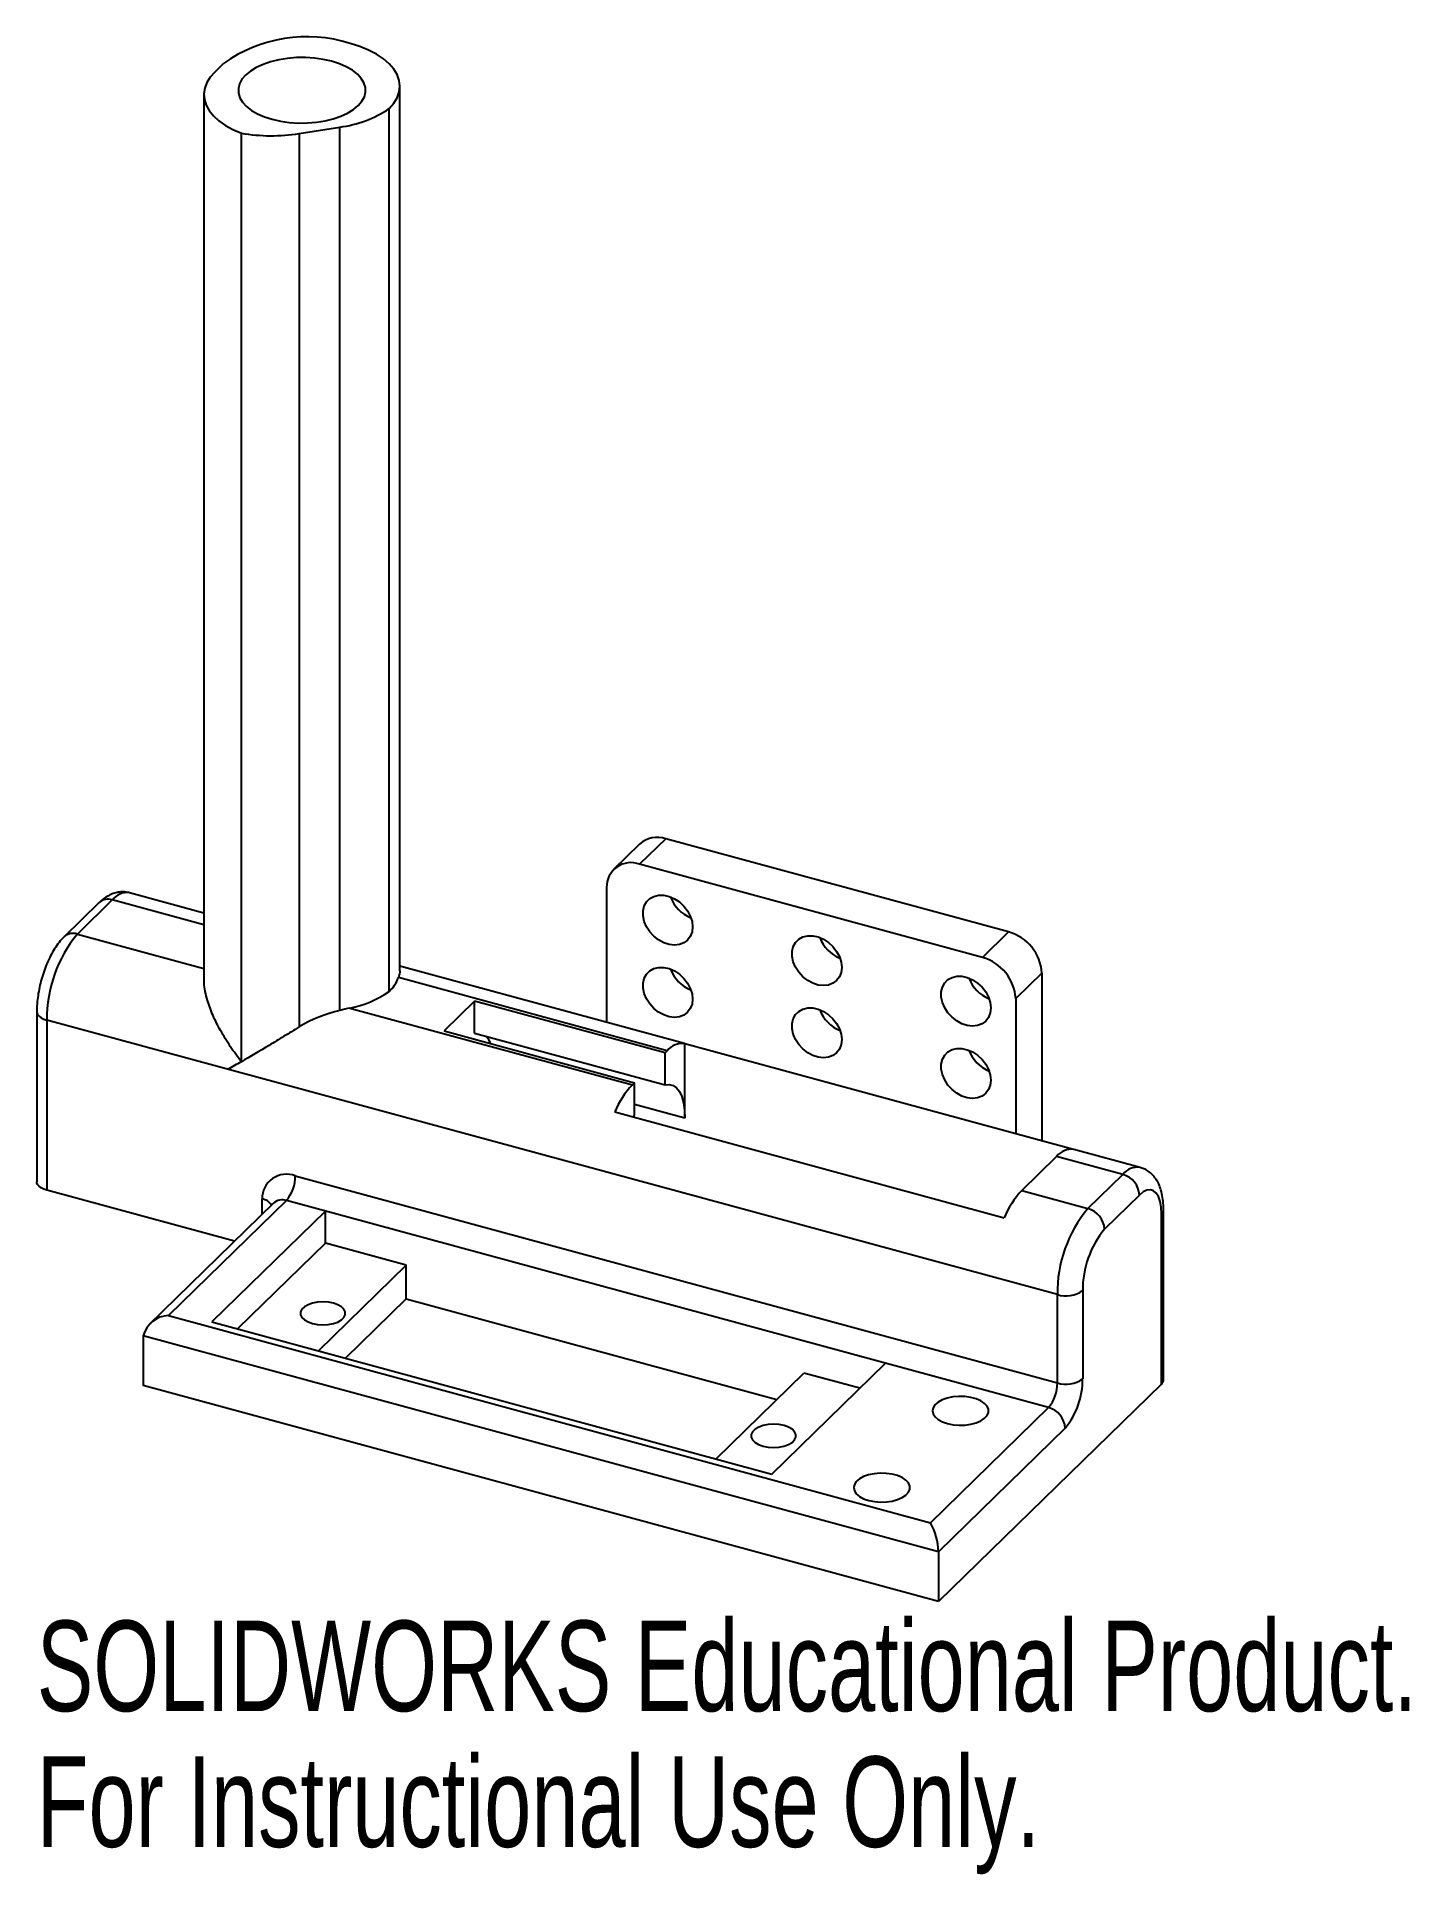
# Paper-space layout '_Trimetric' of a CAD drawing. Header units: millimetres. Extents: x -12 to 61.2, y -28 to 70.1.
import ezdxf

# ---------------------------------------------------------------- set-up
doc = ezdxf.new("R2010")
doc.units = ezdxf.units.MM
doc.styles.add('SLDTEXTSTYLE0', font='TXT', dxfattribs={"width": 0.7})

psp = doc.layouts.new('_Trimetric')

# ---------------------------------------------------------------- linework, layer by layer
at = {"color": 7, "linetype": 'Continuous', "lineweight": 25}
for p, q in [((-2.077, 68.697), (-2.543, 68.242)), ((-3.121, 67.04), (-3.121, 19.801)), ((7.345, 20.257), (7.345, 67.495)), ((6.767, 19.149), (6.767, 66.293)), ((-1.121, 15.398), (-1.121, 64.979)), ((1.966, 64.957), (4.139, 65.303)), ((1.966, 64.957), (1.966, 17.253)), ((4.139, 18.136), (4.139, 65.303)), ((20.138, 27.017), (18.745, 25.657)), ((21.535, 27.3), (20.142, 25.94)), ((39.839, 22.325), (21.535, 27.3)), ((38.446, 20.965), (20.142, 25.94)), ((18.373, 24.706), (18.373, 17.495)), ((-8.708, 23.897), (-10.575, 22.075)), ((-8.01, 24.039), (-9.877, 22.217)), ((-3.121, 23.337), (-7.092, 24.416)), ((38.446, 20.965), (39.839, 22.325)), ((21.618, 15.987), (7.264, 19.888)), ((22.536, 16.364), (7.345, 20.493)), ((41.608, 20.13), (40.215, 18.77)), ((41.608, 20.13), (41.608, 11.18)), ((40.215, 18.77), (40.215, 11.559)), ((-12.043, 18.078), (-12.043, 8.992)), ((4.675, 18.262), (19.751, 14.165)), ((11.331, 18.637), (9.697, 17.043)), ((21.502, 15.873), (11.331, 18.637)), ((11.331, 16.923), (11.331, 18.637)), ((42.439, 2.96), (-11.51, 17.623)), ((-11.51, 17.623), (-11.51, 8.537)), ((9.697, 17.043), (19.868, 14.279)), ((11.331, 16.923), (21.502, 14.158)), ((21.618, 15.987), (21.502, 15.873)), ((21.502, 14.158), (21.502, 15.873)), ((43.304, 10.719), (22.552, 16.36)), ((22.552, 12.381), (22.552, 16.36)), ((19.868, 14.279), (19.751, 14.165)), ((19.868, 12.564), (19.868, 14.279)), ((18.818, 12.716), (39.602, 7.067)), ((19.801, 12.448), (19.868, 12.564)), ((40.535, 8.516), (42.402, 10.338)), ((45.94, 9.377), (42.402, 10.338)), ((46.858, 9.754), (43.32, 10.715)), ((1.756, 9.303), (42.439, -1.754)), ((44.073, 7.555), (45.94, 9.377)), ((-1.493, 5.814), (-11.51, 8.537)), ((1.29, 7.99), (-5.011, 1.841)), ((41.973, -3.067), (1.29, 7.99)), ((40.535, 8.516), (44.073, 7.555)), ((46.824, 8.279), (44.957, 6.457)), ((0.591, 7.848), (-6.078, 1.339)), ((3.368, 7.425), (-2.699, 1.503)), ((3.368, 5.711), (3.368, 7.425)), ((47.991, -1.811), (47.991, 7.275)), ((48.106, -1.571), (48.106, 7.515)), ((3.368, 5.711), (-1.325, 1.13)), ((7.684, 4.538), (3.368, 5.711)), ((7.684, 4.538), (2.991, -0.043)), ((7.684, 2.738), (7.684, 4.538)), ((42.439, -1.754), (42.439, 2.96)), ((43.791, 3.175), (43.791, -1.539)), ((4.433, -0.435), (7.684, 2.738)), ((7.684, 2.738), (27.467, -2.639)), ((-5.011, 1.841), (35.672, -9.216)), ((-2.699, 1.503), (27.194, -6.621)), ((36.09, -10.769), (-6.362, 0.768)), ((-6.362, 0.768), (-6.362, -1.889)), ((27.194, -6.621), (33.261, -0.699)), ((36.09, -13.427), (-6.362, -1.889)), ((24.217, -5.812), (28.91, -1.231)), ((31.887, -2.04), (28.91, -1.231)), ((47.991, -1.811), (36.09, -13.427)), ((35.672, -9.216), (41.973, -3.067)), ((42.857, -4.164), (36.09, -10.769)), ((36.09, -10.769), (36.09, -13.427))]:
    psp.add_line(p, q, dxfattribs=at)
at = {"color": 8, "linetype": 'Continuous', "lineweight": 25}
for p, q in [((-3.121, 22.71), (-8.01, 24.039)), ((-9.877, 22.217), (-3.121, 20.381)), ((22.552, 12.381), (19.868, 13.11)), ((-0.013, 7.259), (-0.013, 8.069))]:
    psp.add_line(p, q, dxfattribs=at)
at = {"color": 7, "linetype": 'Continuous', "lineweight": 25, "flags": 128}
for points in [[(6.767, 66.293), (7.016, 66.577), (7.197, 66.873), (7.308, 67.179), (7.345, 67.49), (7.31, 67.8), (7.203, 68.106), (7.024, 68.403), (6.778, 68.687), (6.467, 68.953), (6.095, 69.199), (5.669, 69.419), (5.195, 69.611), (4.679, 69.773)], [(0.525, 65.719), (0.969, 65.618), (1.437, 65.551), (1.918, 65.519), (2.403, 65.523), (2.882, 65.562), (3.345, 65.636), (3.784, 65.743), (4.188, 65.881), (4.55, 66.047), (4.863, 66.238), (5.119, 66.45), (5.314, 66.679), (5.444, 66.92), (5.506, 67.168), (5.5, 67.417), (5.424, 67.664), (5.28, 67.903), (5.073, 68.129), (4.805, 68.337), (4.482, 68.523), (4.111, 68.684), (3.699, 68.816), (3.255, 68.917), (2.787, 68.984), (2.306, 69.016), (1.821, 69.012), (1.342, 68.973), (0.879, 68.899), (0.44, 68.792), (0.036, 68.654), (-0.326, 68.488), (-0.639, 68.297), (-0.895, 68.085), (-1.09, 67.856), (-1.22, 67.615), (-1.282, 67.368), (-1.276, 67.118), (-1.2, 66.871), (-1.056, 66.632), (-0.849, 66.407), (-0.581, 66.198), (-0.258, 66.012), (0.113, 65.851), (0.525, 65.719)], [(-2.543, 68.242), (-2.787, 67.966), (-2.966, 67.677), (-3.078, 67.379), (-3.121, 67.077), (-3.095, 66.774), (-3, 66.475), (-2.837, 66.184), (-2.609, 65.905), (-2.319, 65.641), (-1.971, 65.397), (-1.57, 65.175), (-1.121, 64.979)], [(22.969, 22.6), (22.938, 22.332), (22.846, 22.093), (22.698, 21.895), (22.501, 21.747), (22.264, 21.656), (21.997, 21.625), (21.714, 21.657), (21.428, 21.75), (21.151, 21.9), (20.898, 22.099), (20.679, 22.338), (20.505, 22.607), (20.385, 22.892), (20.323, 23.18), (20.323, 23.458), (20.385, 23.713), (20.505, 23.932), (20.679, 24.107), (20.898, 24.227), (21.151, 24.288), (21.428, 24.288), (21.714, 24.225), (21.997, 24.103), (22.264, 23.928), (22.501, 23.707), (22.698, 23.452), (22.846, 23.173), (22.938, 22.885), (22.969, 22.6)], [(30.929, 20.437), (30.898, 20.169), (30.806, 19.93), (30.658, 19.732), (30.461, 19.584), (30.223, 19.492), (29.957, 19.462), (29.674, 19.494), (29.387, 19.587), (29.111, 19.736), (28.857, 19.935), (28.639, 20.175), (28.465, 20.443), (28.345, 20.728), (28.283, 21.017), (28.283, 21.295), (28.345, 21.55), (28.465, 21.769), (28.639, 21.943), (28.857, 22.064), (29.111, 22.125), (29.387, 22.124), (29.674, 22.062), (29.957, 21.94), (30.223, 21.764), (30.461, 21.544), (30.658, 21.288), (30.806, 21.01), (30.898, 20.722), (30.929, 20.437)], [(22.969, 18.743), (22.938, 18.475), (22.846, 18.236), (22.698, 18.038), (22.501, 17.89), (22.264, 17.798), (21.997, 17.768), (21.714, 17.8), (21.428, 17.893), (21.151, 18.042), (20.898, 18.241), (20.679, 18.481), (20.505, 18.749), (20.385, 19.034), (20.323, 19.323), (20.323, 19.601), (20.385, 19.856), (20.505, 20.075), (20.679, 20.249), (20.898, 20.37), (21.151, 20.431), (21.428, 20.43), (21.714, 20.368), (21.997, 20.246), (22.264, 20.07), (22.501, 19.85), (22.698, 19.594), (22.846, 19.316), (22.938, 19.028), (22.969, 18.743)], [(38.888, 18.273), (38.857, 18.005), (38.766, 17.767), (38.618, 17.569), (38.421, 17.421), (38.183, 17.329), (37.917, 17.299), (37.634, 17.331), (37.347, 17.424), (37.071, 17.573), (36.817, 17.772), (36.599, 18.012), (36.425, 18.28), (36.305, 18.565), (36.243, 18.853), (36.243, 19.131), (36.305, 19.386), (36.425, 19.606), (36.599, 19.78), (36.817, 19.901), (37.071, 19.962), (37.347, 19.961), (37.634, 19.898), (37.917, 19.776), (38.183, 19.601), (38.421, 19.381), (38.618, 19.125), (38.766, 18.847), (38.857, 18.558), (38.888, 18.273)], [(30.929, 16.579), (30.898, 16.312), (30.806, 16.073), (30.658, 15.875), (30.461, 15.727), (30.223, 15.635), (29.957, 15.605), (29.674, 15.637), (29.387, 15.73), (29.111, 15.879), (28.857, 16.078), (28.639, 16.318), (28.465, 16.586), (28.345, 16.871), (28.283, 17.159), (28.283, 17.437), (28.345, 17.692), (28.465, 17.912), (28.639, 18.086), (28.857, 18.207), (29.111, 18.268), (29.387, 18.267), (29.674, 18.204), (29.957, 18.082), (30.223, 17.907), (30.461, 17.687), (30.658, 17.431), (30.806, 17.153), (30.898, 16.864), (30.929, 16.579)], [(12.19, 16.365), (12.093, 16.565), (11.951, 16.754)], [(38.888, 14.416), (38.857, 14.148), (38.766, 13.91), (38.618, 13.712), (38.421, 13.563), (38.183, 13.472), (37.917, 13.441), (37.634, 13.473), (37.347, 13.566), (37.071, 13.716), (36.817, 13.915), (36.599, 14.154), (36.425, 14.423), (36.305, 14.708), (36.243, 14.996), (36.243, 15.274), (36.305, 15.529), (36.425, 15.749), (36.599, 15.923), (36.817, 16.043), (37.071, 16.105), (37.347, 16.104), (37.634, 16.041), (37.917, 15.919), (38.183, 15.744), (38.421, 15.523), (38.618, 15.268), (38.766, 14.989), (38.857, 14.701), (38.888, 14.416)], [(21.502, 14.158), (21.724, 14.183), (21.928, 14.13), (22.109, 14.002), (22.264, 13.801), (22.387, 13.532), (22.478, 13.2), (22.533, 12.813), (22.552, 12.381)], [(-11.51, 8.537), (-11.674, 8.592), (-11.813, 8.663), (-11.923, 8.747), (-11.999, 8.84), (-12.038, 8.939), (-12.043, 8.992)], [(47.991, 7.275), (47.973, 7.63), (47.92, 7.939), (47.835, 8.194), (47.718, 8.386), (47.574, 8.51), (47.407, 8.561), (47.223, 8.539), (47.027, 8.444), (46.824, 8.279)], [(2.675, 1.415), (2.946, 1.362), (3.233, 1.343), (3.52, 1.361), (3.791, 1.414), (4.029, 1.498), (4.221, 1.609), (4.356, 1.741), (4.426, 1.886), (4.427, 2.035), (4.358, 2.179), (4.224, 2.311), (4.033, 2.423), (3.795, 2.508), (3.525, 2.561), (3.238, 2.58), (2.951, 2.562), (2.68, 2.509), (2.442, 2.425), (2.249, 2.314), (2.114, 2.182), (2.044, 2.037), (2.044, 1.888), (2.112, 1.744), (2.246, 1.612), (2.438, 1.5), (2.675, 1.415)], [(36.568, -3.927), (36.87, -3.989), (37.19, -4.016), (37.514, -4.006), (37.826, -3.961), (38.113, -3.883), (38.359, -3.774), (38.555, -3.641), (38.691, -3.489), (38.76, -3.326), (38.759, -3.159), (38.689, -2.996), (38.552, -2.845), (38.355, -2.712), (38.108, -2.604), (37.821, -2.526), (37.508, -2.482), (37.184, -2.473), (36.864, -2.5), (36.563, -2.562), (36.295, -2.656), (36.072, -2.778), (35.906, -2.921), (35.803, -3.08), (35.768, -3.246), (35.804, -3.412), (35.908, -3.57), (36.076, -3.713), (36.3, -3.834), (36.568, -3.927)], [(26.731, -5.123), (27.002, -5.176), (27.289, -5.194), (27.576, -5.177), (27.847, -5.124), (28.085, -5.04), (28.278, -4.929), (28.413, -4.797), (28.482, -4.652), (28.483, -4.503), (28.414, -4.359), (28.281, -4.226), (28.089, -4.115), (27.852, -4.03), (27.581, -3.977), (27.294, -3.958), (27.007, -3.976), (26.736, -4.029), (26.498, -4.113), (26.305, -4.224), (26.17, -4.356), (26.101, -4.501), (26.1, -4.65), (26.169, -4.794), (26.302, -4.926), (26.494, -5.038), (26.731, -5.123)], [(32.368, -8.027), (32.67, -8.089), (32.99, -8.115), (33.314, -8.106), (33.626, -8.061), (33.912, -7.982), (34.159, -7.874), (34.355, -7.741), (34.491, -7.589), (34.56, -7.426), (34.559, -7.259), (34.489, -7.096), (34.352, -6.944), (34.155, -6.811), (33.907, -6.704), (33.621, -6.626), (33.308, -6.581), (32.984, -6.572), (32.664, -6.6), (32.363, -6.662), (32.095, -6.756), (31.872, -6.877), (31.706, -7.021), (31.603, -7.179), (31.568, -7.345), (31.604, -7.511), (31.708, -7.67), (31.876, -7.812), (32.099, -7.934), (32.368, -8.027)]]:
    psp.add_lwpolyline(points, dxfattribs=at)
at = {"color": 8, "linetype": 'Continuous', "lineweight": 25, "flags": 128}
psp.add_lwpolyline([(-12.043, 18.078), (-12.038, 18.025), (-11.999, 17.926), (-11.923, 17.833), (-11.813, 17.749), (-11.674, 17.678), (-11.51, 17.623)], dxfattribs=at)
at = {"color": 7, "linetype": 'Continuous', "lineweight": 25}
for centre, radius, start, end in [((2.377, 62.479), 7.649, 72.48433, 125.61062), ((3.362, 71.349), 6.095, 277.32287, 303.96659), ((0.49, 74.345), 9.503, 260.24102, 278.93436), ((21.083, 25.942), 1.431, 71.58383, 131.32619), ((19.673, 24.727), 1.3, 68.8623, 180.92226), ((23.575, 24.847), 1.894, 200.13663, 248.47344), ((-4.306, 17.649), 7.204, 140.64672, 180.20966), ((31.535, 22.684), 1.894, 200.13663, 248.47344), ((39.183, 19.986), 2.429, 3.39156, 74.33381), ((37.79, 18.626), 2.429, 3.39156, 74.33381), ((5.423, 20.589), 1.97, 313.04434, 339.15293), ((23.575, 20.99), 1.894, 200.13663, 248.47344), ((39.495, 20.521), 1.894, 200.13663, 248.47344), ((3.563, 23.794), 5.643, 281.365, 304.59781), ((5.841, 10.833), 7.5, 103.12149, 121.11436), ((31.535, 18.827), 1.894, 200.13663, 248.47344), ((22.406, 15.371), 1, 81.6021, 141.95857), ((39.495, 16.664), 1.894, 200.13663, 248.47344), ((23.209, 10.912), 4.747, 136.7521, 157.67451), ((43.195, 9.714), 1.009, 82.9048, 141.79456), ((1.287, 8.09), 1.3, 68.8623, 180.92226), ((-0.289, 9.29), 2.045, 320.51294, 0.34344), ((45.612, 8.207), 1.214, 3.39156, 74.33381), ((43.993, 5.264), 4.747, 136.7521, 157.67451), ((49.475, 3.046), 7.036, 140.15393, 180.70245), ((43.745, 6.385), 1.214, 3.39156, 74.33381), ((48.9, 3.207), 5.109, 140.49944, 180.35694), ((42.898, 4.432), 1.541, 252.69603, 305.39891), ((-4.968, 0.4), 1.441, 91.68559, 165.18892), ((40.395, -1.766), 2.045, 320.51294, 0.34344), ((42.898, -0.283), 1.541, 252.69603, 305.39891), ((39.701, -1.564), 4.09, 320.51294, 0.34344), ((47.775, -1.559), 0.332, 310.64064, 357.99746), ((41.645, -4.236), 1.214, 3.39156, 74.33381), ((32.654, -10.861), 3.437, 1.52548, 28.5837)]:
    psp.add_arc(centre, radius, start, end, dxfattribs=at)
at = {"color": 8, "linetype": 'Continuous', "lineweight": 25}
for centre, radius, start, end in [((-8.236, 23.36), 0.715, 71.58383, 131.32619), ((-7.222, 23.429), 0.996, 82.46998, 142.22938), ((-10.103, 21.538), 0.716, 71.58472, 131.30611), ((46.711, 8.806), 0.959, 81.2092, 143.51184), ((-0.124, 7.349), 0.729, 33.09191, 81.2074), ((1.064, 7.311), 0.715, 71.58383, 131.32619), ((47.775, 7.527), 0.332, 310.64332, 357.95196)]:
    psp.add_arc(centre, radius, start, end, dxfattribs=at)
at = {"color": 7, "linetype": 'Continuous', "lineweight": 25}
for points, knots in [([(-7.091, 24.408), (-7.124, 24.42), (-7.249, 24.462), (-7.479, 24.473), (-7.762, 24.444), (-8.033, 24.361), (-8.293, 24.231), (-8.518, 24.074), (-8.651, 23.95), (-8.708, 23.897)], [0, 0, 0, 0, 0.056703, 0.215183, 0.370286, 0.527007, 0.690846, 0.867841, 1, 1, 1, 1]), ([(-10.575, 22.075), (-10.624, 22.025), (-10.765, 21.882), (-10.975, 21.61), (-11.202, 21.252), (-11.403, 20.862), (-11.579, 20.452), (-11.728, 20.026), (-11.851, 19.59), (-11.946, 19.15), (-12.011, 18.711), (-12.04, 18.353), (-12.042, 18.146), (-12.043, 18.078)], [0, 0, 0, 0, 0.056068, 0.160163, 0.263625, 0.36476, 0.463753, 0.561378, 0.658364, 0.75536, 0.85283, 0.951455, 1, 1, 1, 1]), ([(-1.121, 15.398), (-1.322, 15.665), (-1.729, 16.205), (-2.233, 17.037), (-2.647, 17.868), (-2.911, 18.573), (-3.056, 19.152), (-3.12, 19.536), (-3.115, 19.736), (-3.113, 19.801)], [0, 0, 0, 0, 0.1858109, 0.3747919, 0.5487082, 0.7269802, 0.8357611, 0.9465484, 1, 1, 1, 1]), ([(7.337, 20.257), (7.339, 20.226), (7.344, 20.134), (7.296, 19.987), (7.264, 19.888)], [0, 0, 0, 0, 0.3306545, 1, 1, 1, 1]), ([(1.966, 17.253), (1.69, 17.085), (1.42, 16.918), (0.884, 16.589), (0.618, 16.427), (-0.164, 15.954), (-0.654, 15.664), (-1.121, 15.398)], [0, 0, 0, 0, 0.25, 0.25, 0.5, 0.5, 1, 1, 1, 1]), ([(48.106, 7.515), (48.105, 7.589), (48.102, 7.807), (48.067, 8.158), (47.985, 8.536), (47.861, 8.867), (47.706, 9.142), (47.519, 9.372), (47.3, 9.555), (47.077, 9.687), (46.92, 9.73), (46.855, 9.747)], [0, 0, 0, 0, 0.07363, 0.218285, 0.368586, 0.498683, 0.615958, 0.724241, 0.827213, 0.927475, 1, 1, 1, 1])]:
    psp.add_open_spline(points, degree=3, knots=knots, dxfattribs=at)
for points in [[(4.675, 18.262), (4.5, 18.222), (4.321, 18.18), (4.139, 18.136)], [(-1.121, 15.398), (-1.371, 15.255), (-1.612, 15.121), (-1.844, 14.996)]]:
    psp.add_open_spline(points, degree=3, dxfattribs=at)

# ---------------------------------------------------------------- texts
at = {"color": 7, "linetype": 'Continuous', "char_height": 4.83362, "attachment_point": 1, "style": 'SLDTEXTSTYLE0'}
for s, insert in [('SOLIDWORKS Educational Product.', (-12.043, -14.446)), ('For Instructional Use Only.', (-12.043, -21.697))]:
    psp.add_mtext(s, dxfattribs=dict(at, insert=insert))

doc.saveas('drawing.dxf')
